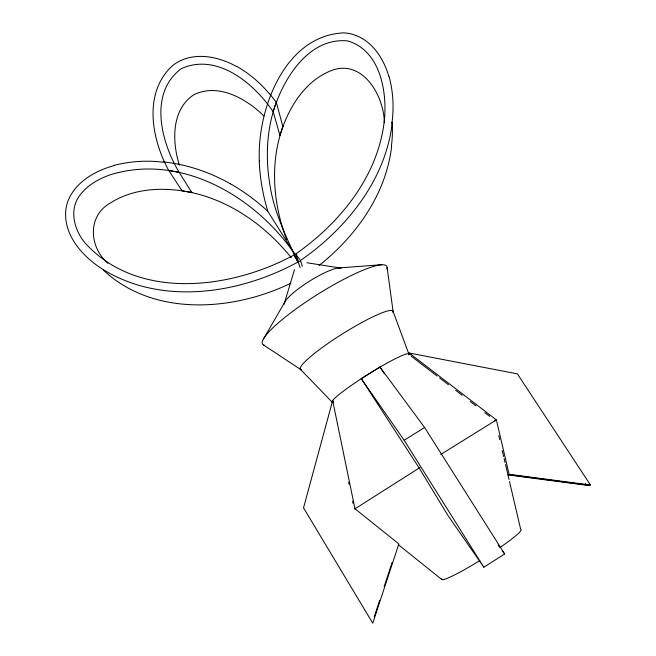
<?xml version="1.0" encoding="UTF-8"?>
<svg xmlns="http://www.w3.org/2000/svg" width="656" height="656" viewBox="0 0 656 656"><rect width="100%" height="100%" fill="white"/><g stroke="black" fill="none" stroke-linecap="round" stroke-linejoin="round"><path stroke-width="0.98" d="M392.247 123.074C385.449 180.236 346.532 228.6 300.415 260.539L302.375 266.172M391.648 146.411C386.04 194.25 356.151 236.119 319.103 265.442M408.811 354.83L409.147 353.01L517.387 373.879L590.466 485.014L586.39 485.243L507.646 474.862M269.46 93.603L276.291 102.188L282.884 126.608C269.723 162.95 273.06 203.77 286.59 239.506M276.291 102.188C274.298 107.625 272.691 113.193 271.354 118.826C266.344 140.45 266.221 163.041 269.928 184.885C273.872 211.904 286.237 236.414 297.176 261.006M332.658 400.57L303.531 507.851L372.764 623.2L398.832 543.922L354.97 508.753L332.658 400.57L333.617 402.407M284.515 302.703L294.487 269.731M279.325 134.595L279.989 135.579C287.795 109.044 303.802 81.975 330.37 70.938C362.128 57.818 384.178 95.489 384.309 122.811M279.989 135.579L273.199 111.717C282.966 79.146 308.459 37.089 347.713 40.926C379.512 50.258 386.917 89.56 384.564 118.383C379.16 174.824 340.825 222.433 295.7 254.003L298.455 261.703M374.24 616.804L379.668 600.297M384.137 586.702L392.132 562.422M263.581 338.832L285.212 301.358M495.272 420.66L495.78 420.283L440.807 454.452M494.919 420.906L496.387 419.914L409.147 353.01M483.833 567.219L504.661 553.984L424.596 427.482L379.922 367.057L361.259 378.66L419.192 468.023L448.138 515.788L483.833 567.219L404.186 440.266L361.259 378.66M419.93 467.564L354.552 509.089M404.186 440.266L424.596 427.482M230.584 183.86A223.171 214.168 -49.6 0 1 267.689 211.166L294.544 253.749C255.004 196.259 180.876 152.856 110.224 174.799C98.293 179.022 86.633 185.632 79.212 196.177C69.093 210.437 74.333 229.838 84.657 242.482C137.448 301.383 231.224 289.198 294.265 254.881L298.103 261.957C239.104 294.241 160.712 306.106 101.36 268.435C81.828 255.692 63.124 234.454 65.862 209.551A39.032 36.966 -34.5 0 1 68.946 198.694C77.293 180.785 96.071 170.552 114.382 165.501M297.504 261.416L299.817 261.646M290.846 283.203C233.06 311.362 153.217 317.045 103.451 270.141M338.029 267.992L381.882 264.696M163.131 161.909C186.845 164.312 209.863 172.175 230.551 183.918M590.466 485.014L509.105 474.296L496.387 419.914M507.859 474.509L588.407 485.128M236.406 66.412C220.219 57.564 200.072 52.669 182.343 59.852A38.245 35.998 -21.9 0 0 172.635 65.559C143.074 92.471 151.364 138.81 168.74 170.478L179.195 172.405L191.872 192.61C231.478 201.4 266.057 226.336 291.223 257.619M168.74 170.478L182.056 190.789L191.872 192.61L191.24 191.552M306.86 262.744L340.817 268.074M191.872 192.61C164.59 186.812 133.873 187.682 109.872 203.344C87.1 216.349 89.323 247.386 107.863 263.318M410.894 354.781L408.893 354.388A45.28 4.42 -32.1 0 0 365.9 375.732A45.28 4.42 -32.1 0 0 333.453 402.407M263.646 345.064L301.006 369.746M411.312 356.249L437.15 376.068M439.569 377.93L448.45 384.744M455.715 390.312L462.177 395.273M470.245 401.464L475.903 405.802M484.784 412.608L489.622 416.33M398.782 545.013L441.75 579.478M263.876 115.956C246.262 98.613 218.095 82.5 193.545 94.94C171.109 110.044 172.085 142.09 179.4 165.148M300.407 369.271L332.133 402.128M282.228 125.731L282.884 126.608M498.076 545.029L499.872 547.473M502.266 550.728L504.661 553.984M295.7 254.003L300.415 260.539M273.199 111.717C253.872 83.222 217.029 52.398 181.195 68.716C148.387 93.234 161.04 142.204 179.195 172.405M379.922 367.057L384.457 373.871M585.275 483.546L586.39 485.243M182.056 190.789L181.523 189.797M392.985 311.1L408.795 353.904M294.265 254.881L295.315 257.759M298.103 261.957L300.12 267.55M388.795 76.268C383.727 58.876 372.698 41.459 354.945 35.08A38.392 36.228 -9.7 0 0 343.924 32.866C283.966 35.44 256.931 110.782 259.341 161.122M498.773 435.625L499.708 439.61M502.266 450.582L503.669 456.568M504.128 458.56L505.063 462.554M505.53 464.538L507.629 473.525M508.097 475.518L509.031 479.511M509.491 481.504L520.684 529.376A46.847 4.338 -32.1 0 1 500.405 547.219M348.648 482.234L349.058 484.243M352.567 501.266L352.985 503.267M387.114 267.681L393.149 311.846M236.513 66.248A129.306 122.852 -27.8 0 1 269.272 93.742M114.333 165.287A133.266 127.879 -39.4 0 1 163.073 162.204M267.812 211.093A216.652 206.484 4.1 0 1 259.243 161.13M389.016 76.211A129.24 122.541 -17 0 1 391.927 123.033M392.058 122.155A121.237 115.464 -17 0 1 391.353 146.37M479.782 560.65A46.847 4.338 -32.1 0 1 441.791 578.723M284.261 304.187A33.841 6.634 -32.1 0 1 308.919 281.555A33.841 6.634 -32.1 0 1 341.03 268.148M264.54 345.4A73.283 12.89 -32.1 0 1 318.595 293.773A73.283 12.89 -32.1 0 1 386.933 268.862M301.457 369.877A54.669 7.569 -32.1 0 1 343.236 333.404A54.669 7.569 -32.1 0 1 392.993 312.576"/></g></svg>
